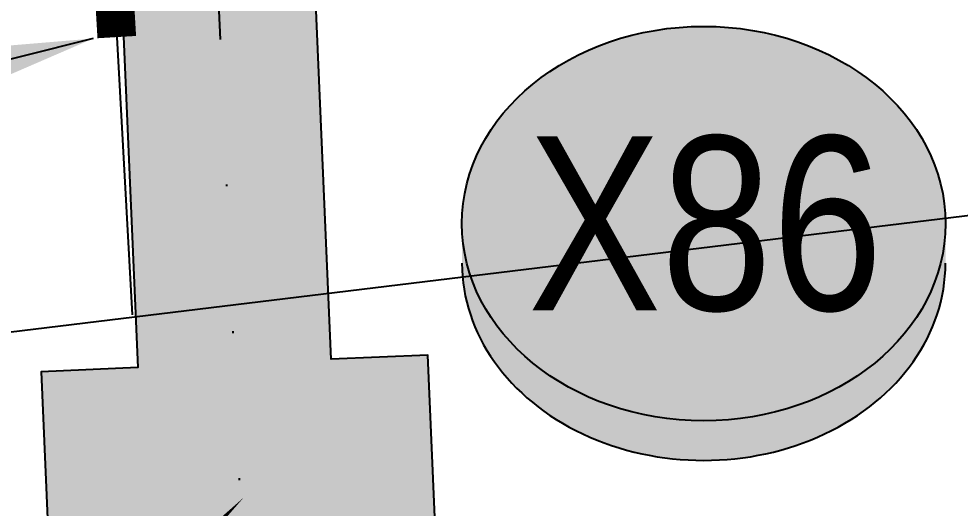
# Model space of a CAD drawing. Extents: x 88833 to 97610, y 5963373 to 5974710.
# Drawn here: x 95456.55 to 95505.18, y 5964249.88 to 5964275.18 of the extents above; entities that cross this region are included whole.
import ezdxf
from ezdxf.enums import TextEntityAlignment as Align

# ---------------------------------------------------------------- set-up
doc = ezdxf.new("R2010")
doc.units = 0
doc.header["$LTSCALE"] = 5
doc.linetypes.add('COOP2', pattern=[10, 5, -1, 0, -1, 0, -1, 0, -1, 0, -1])
for name, color, linetype in [('AS-FENCE', 48, 'foc-FENCE'), ('P-APEX RECON PAY ITEMS', 240, 'Continuous'), ('P-APEX RECON-10m BUFFER', 51, 'COOP2'), ('P-APEX RECON-URBAN', 30, 'COOP2'), ('P-APEX RECON-WORK AREA', 104, 'Continuous'), ('P-CROSSINGS', 250, 'Continuous'), ('T-LOW-AREA-T', 48, 'Continuous')]:
    doc.layers.add(name, color=color, linetype=linetype)
doc.layers.add('AS-GENERAL', color=48, linetype='Continuous', lineweight=18)
doc.layers.add('P-APEX RECON-TO BE DRILLED-H', color=7, linetype='Continuous', true_color=0xffafe1)
doc.styles.add('1.8', font='ARIALN.TTF', dxfattribs={"height": 2})
doc.styles.add('80', font='ARIALN.TTF', dxfattribs={"height": 10})
doc.styles.add('Crossing', font='ARIALN.TTF', dxfattribs={"height": 10})
doc.styles.add('foc-LtypeFont', font='ARIALN.TTF', dxfattribs={"height": 7.35})
doc.linetypes.add('foc-FENCE', pattern='A,10,-1,["X",foc-LtypeFont,S=0.2,R=0,X=-0.625,Y=-0.75],-1.24', length=12.24)
doc.dimstyles.new('Compass 1 000', dxfattribs={"dimtxt": 1.8, "dimasz": 2, "dimexe": 0.2, "dimexo": 0.0625, "dimgap": 0.5, "dimtad": 0, "dimtih": 1, "dimtoh": 1, "dimzin": 0, "dimdsep": 46, "dimtxsty": '1.8', "dimcen": 0.1, "dimse1": 1, "dimse2": 1, "dimclrd": 256, "dimclrt": 256, "dimaunit": 1, "dimadec": 4, "dimazin": 0, "dimtfac": 0.06, "dimtofl": 0, "dimtmove": 0, "dimatfit": 0, "dimfxl": 0.2, "dimtolj": 1, "dimtzin": 0, "dimlwd": -1, "dimarcsym": 0})

# ---------------------------------------------------------------- blocks, each defined once
blk = doc.blocks.new('*U908')
at = {"color": 240, "flags": 128}
blk.add_lwpolyline([(53.378, 53.618, 0, 10, 0), (0, 0, 5, 5, 0)], format="xyseb", dxfattribs=at)
at = {"color": 4, "style": '80'}
blk.add_attdef('OTHER_001', (-14.696, -5.003), '', height=10, dxfattribs=at)
blk = doc.blocks.new('xing2')
h = blk.add_hatch(color=50)
h.dxf.hatch_style = 1
edge = h.paths.add_edge_path()
edge.add_ellipse((0, 0), major_axis=(-12.5, 0), ratio=0.816297, start_angle=0, end_angle=360)
h = blk.add_hatch(color=250)
h.dxf.hatch_style = 1
edge = h.paths.add_edge_path()
edge.add_ellipse((0, -2.047), major_axis=(-12.5, 0), ratio=0.816297, start_angle=0, end_angle=180)
edge.add_line((12.5, -2.047), (12.5, 0))
edge.add_ellipse((0, 0), major_axis=(-12.5, 0), ratio=0.816297, start_angle=0, end_angle=180, ccw=False)
edge.add_line((-12.5, 0), (-12.5, -2.047))
at = {"color": 250}
blk.add_ellipse((0, 0), major_axis=(-12.5, 0), ratio=0.816297, dxfattribs=at)
blk.add_ellipse((0, -2.047), major_axis=(-12.5, 0), ratio=0.816297, start_param=0, end_param=3.141593, dxfattribs=at)
at = {"color": 250, "style": 'Crossing'}
blk.add_attdef('CROSSING', text='', height=9, dxfattribs=at).set_placement((0.089, 0.02), align=Align.MIDDLE_CENTER)
at = {"color": 250, "style": 'Crossing', "flags": 1}
for tag, p in [('OWNER', (0.089, -12.492)), ('DESCRIPTION', (0.089, -25.77)), ('LOCATION', (0.089, -39.303)), ('DWG_REF', (0.089, -52.837))]:
    blk.add_attdef(tag, text='', height=9, dxfattribs=at).set_placement(p, align=Align.MIDDLE_CENTER)

msp = doc.modelspace()

# ---------------------------------------------------------------- hatches: boundary and pattern name
at = {"layer": 'P-APEX RECON-10m BUFFER', "transparency": 33554687}
h = msp.add_hatch(color=256, dxfattribs=at)
h.dxf.hatch_style = 1
h.paths.add_polyline_path([(95479.343, 5964103.201), (95473.539, 5964237.615), (95478.53, 5964237.831), (95477.668, 5964257.796), (95472.677, 5964257.581), (95471.882, 5964276), (95501.265, 5964276.494), (95517.619, 5964277.755), (95539.297, 5964281.393), (95562.79, 5964286.757), (95581.472, 5964290.513), (95601.29, 5964292.815), (95628.787, 5964293.209), (95640.105, 5964292.173), (95642.115, 5964292.16), (95642.01, 5964297.157), (95640.349, 5964297.168), (95628.979, 5964298.209), (95600.965, 5964297.807), (95580.69, 5964295.452), (95561.741, 5964291.642), (95538.327, 5964286.296), (95517.013, 5964282.719), (95501.031, 5964281.487), (95471.666, 5964280.993), (95470.434, 5964309.522), (95460.442, 5964309.307), (95462.694, 5964257.15), (95457.703, 5964256.934), (95458.565, 5964236.969), (95463.556, 5964237.184), (95469.352, 5964102.971)])
at = {"layer": 'P-APEX RECON-TO BE DRILLED-H', "transparency": 33554687}
h = msp.add_hatch(color=256, dxfattribs=at)
h.dxf.hatch_style = 1
h.paths.add_polyline_path([(95472.977, 5964250.642), (95462.994, 5964250.211), (95460.442, 5964309.307), (95460.353, 5964311.378), (95460.443, 5964314.215), (95460.61, 5964319.482), (95465.604, 5964319.323), (95470.597, 5964319.164), (95470.352, 5964311.435), (95471.666, 5964280.993)])

# ---------------------------------------------------------------- linework, layer by layer
at = {"layer": 'AS-FENCE', "flags": 128}
for points in [[(95450.201, 5964258.277), (95438.05, 5964256.673), (95444.208, 5964212.596), (95453.546, 5964214.324), (95452.702, 5964228.987), (95451.468, 5964236.21), (95450.756, 5964243.535), (95450.201, 5964258.277), (95628.802, 5964280.04)], [(95461.608, 5964274.233), (95462.404, 5964259.88)]]:
    msp.add_lwpolyline(points, dxfattribs=at)
at = {"layer": 'AS-GENERAL', "const_width": 1.998, "elevation": 702.285, "flags": 128}
msp.add_lwpolyline([(95461.608, 5964274.233), (95461.193, 5964281.234)], dxfattribs=at)
at = {"layer": 'P-APEX RECON-URBAN', "ltscale": 1.5, "flags": 128}
msp.add_lwpolyline([(95604.664, 5963883.775), (95600.688, 5963884.065), (95571.901, 5963891.318), (95550.768, 5963922.089), (95550.576, 5963922.388), (95478.967, 5963996.096), (95465.352, 5964311.406), (95468.839, 5964421.135), (95470.649, 5964475.305), (95620.187, 5964480.377), (95611.989, 5964873.285), (95529.082, 5964871.565), (95526.625, 5964991.535), (95665.381, 5964994.31), (95662.79, 5965117.145), (95662.114, 5965146.983), (95828.828, 5965237.722), (95821.659, 5965434.392), (95656.094, 5965431.226), (95637.653, 5966315.61), (95636.831, 5966360.608), (95631.163, 5966670.767), (95630.418, 5966710.155), (95629.286, 5966773.514), (95573.296, 5966772.481), (95562.209, 5967247.76), (95558.533, 5967405.315), (95555.954, 5967515.885), (95553.815, 5967607.121), (95550.488, 5967748.44), (95549.548, 5967788.356), (95547.114, 5967891.755), (95538.108, 5967891.507), (95535.601, 5967998.025), (95514.647, 5968047.887), (95530.424, 5968091.293), (95528.948, 5968153.973), (95524.05, 5968359.55), (95523.447, 5968384.548), (95600.52, 5968386.516), (95597.793, 5968513.781), (95647.557, 5968535.504), (95594.679, 5968659.067), (95594.153, 5968683.607), (95593.146, 5968730.564), (95586.83, 5969025.233), (95585.973, 5969065.243), (95584.576, 5969130.419), (95583.347, 5969187.024), (95576.228, 5969512.869), (95575.431, 5969547.888), (95567.508, 5969905.416), (95562.187, 5969910.496)], dxfattribs=at)
at = {"layer": 'P-APEX RECON-WORK AREA', "flags": 128}
for points in [[(95561.741, 5964291.642), (95538.327, 5964286.296), (95517.013, 5964282.719), (95501.031, 5964281.487), (95471.666, 5964280.993), (95470.434, 5964309.522), (95460.442, 5964309.307), (95462.694, 5964257.15), (95457.703, 5964256.934), (95458.565, 5964236.969), (95463.556, 5964237.184), (95469.352, 5964102.971)], [(95479.343, 5964103.201), (95473.539, 5964237.615), (95478.53, 5964237.831), (95477.668, 5964257.796), (95472.677, 5964257.581), (95471.882, 5964276), (95501.265, 5964276.494), (95517.619, 5964277.755), (95539.297, 5964281.393), (95562.79, 5964286.757)]]:
    msp.add_lwpolyline(points, dxfattribs=at)

# ---------------------------------------------------------------- block references
at = {"layer": 'P-APEX RECON PAY ITEMS'}
msp.add_blockref('*U908', (95414.79, 5964196.817), dxfattribs=at)
at = {"layer": 'P-CROSSINGS', "xscale": 0.9992045070000001, "yscale": 0.9992045070000001, "zscale": 0.9992045070000001}
msp.add_blockref('xing2', (95491.93, 5964264.592), dxfattribs=at).add_auto_attribs({'CROSSING': 'X86'})

# ---------------------------------------------------------------- leaders
at = {"layer": 'T-LOW-AREA-T', "path_type": 1}
msp.add_leader([(95460.387, 5964274.157), (95436.264, 5964268.1)], dimstyle='Compass 1 000', override={"dimasz": 10, "dimgap": 0.5, "dimtad": 0}, dxfattribs=at)

doc.saveas('drawing.dxf')
